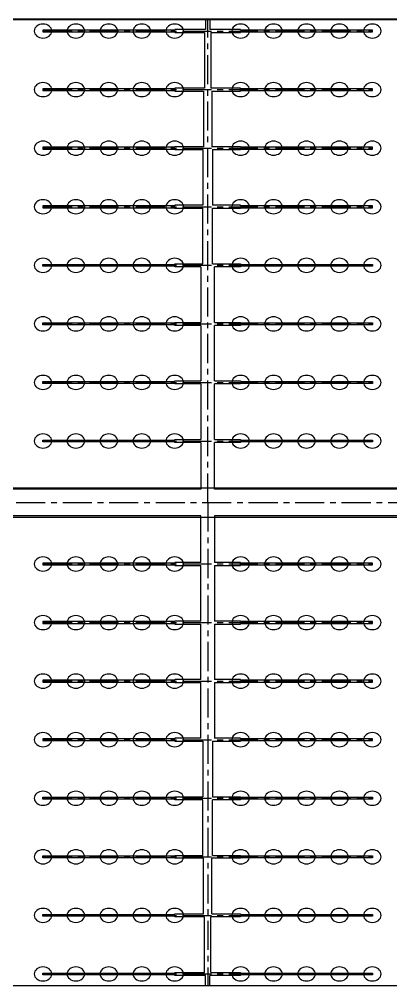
# Model space of a CAD drawing. Header units: millimetres. Extents: x 738100 to 1284508, y 138373 to 260796.
# Drawn here: x 807842 to 811900, y 219875 to 230435 of the extents above; entities that cross this region are included whole.
import ezdxf

# ---------------------------------------------------------------- set-up
doc = ezdxf.new("R2010")
doc.units = ezdxf.units.MM
doc.linetypes.add('CENTER', pattern=[50.8, 31.75, -6.35, 6.35, -6.35])
doc.layers.add('轴线', color=6, linetype='CENTER')

msp = doc.modelspace()

# ---------------------------------------------------------------- linework, layer by layer
at = {"lineweight": -3, "ltscale": 100}
for p, q in [((843900.494, 230435.296), (779900.494, 230435.296)), ((779900.494, 230433.442), (843900.494, 230433.442)), ((777220.494, 225315.296), (843900.494, 225315.296)), ((777220.494, 225315.296), (843900.494, 225315.296)), ((777220.494, 225315.296), (843900.494, 225315.296)), ((779900.494, 224995.296), (843900.494, 224995.296)), ((843900.494, 219875.296), (779900.494, 219875.296))]:
    msp.add_line(p, q, dxfattribs=at)
at = {"ltscale": 10}
for p, q in [((809876.494, 230435.296), (809876.494, 230323.296)), ((809924.494, 230435.296), (809924.494, 230323.296)), ((808100.494, 230317.536), (808100.494, 230297.056)), ((809540.494, 230317.536), (808100.494, 230317.536)), ((809876.494, 230323.296), (809540.494, 230323.296)), ((809540.494, 230323.296), (809540.494, 230317.536)), ((810260.494, 230323.296), (809924.494, 230323.296)), ((810260.494, 230317.536), (810260.494, 230323.296)), ((811700.494, 230317.536), (810260.494, 230317.536)), ((811700.494, 230297.056), (811700.494, 230317.536)), ((808100.494, 230297.056), (809540.494, 230297.056)), ((809540.494, 230297.056), (809540.494, 230291.296)), ((809540.494, 230291.296), (809864.494, 230291.296)), ((809864.494, 230291.296), (809864.494, 229683.296)), ((809936.494, 230291.296), (810260.494, 230291.296)), ((809936.494, 230291.296), (809936.494, 229683.296)), ((810260.494, 230291.296), (810260.494, 230297.056)), ((810260.494, 230297.056), (811700.494, 230297.056)), ((809864.494, 229683.296), (809540.494, 229683.296)), ((809540.494, 229683.296), (809540.494, 229677.536)), ((810260.494, 229683.296), (809936.494, 229683.296)), ((810260.494, 229677.536), (810260.494, 229683.296)), ((808100.494, 229677.536), (808100.494, 229657.056)), ((809540.494, 229677.536), (808100.494, 229677.536)), ((808100.494, 229657.056), (809540.494, 229657.056)), ((809540.494, 229657.056), (809540.494, 229651.296)), ((809540.494, 229651.296), (809856.494, 229651.296)), ((809856.494, 229651.296), (809856.494, 229043.296)), ((809944.494, 229651.296), (810260.494, 229651.296)), ((809944.494, 229651.296), (809944.494, 229043.296)), ((811700.494, 229677.536), (810260.494, 229677.536)), ((810260.494, 229651.296), (810260.494, 229657.056)), ((810260.494, 229657.056), (811700.494, 229657.056)), ((811700.494, 229657.056), (811700.494, 229677.536)), ((808100.494, 229037.536), (808100.494, 229017.056)), ((809540.494, 229037.536), (808100.494, 229037.536)), ((808100.494, 229017.056), (809540.494, 229017.056)), ((809856.494, 229043.296), (809540.494, 229043.296)), ((809540.494, 229043.296), (809540.494, 229037.536)), ((809540.494, 229017.056), (809540.494, 229011.296)), ((809540.494, 229011.296), (809848.494, 229011.296)), ((809848.494, 229011.296), (809848.494, 228403.296)), ((810260.494, 229043.296), (809944.494, 229043.296)), ((809952.494, 229011.296), (810260.494, 229011.296)), ((809952.494, 229011.296), (809952.494, 228403.296)), ((810260.494, 229037.536), (810260.494, 229043.296)), ((811700.494, 229037.536), (810260.494, 229037.536)), ((810260.494, 229011.296), (810260.494, 229017.056)), ((810260.494, 229017.056), (811700.494, 229017.056)), ((811700.494, 229017.056), (811700.494, 229037.536)), ((808100.494, 228397.536), (808100.494, 228377.056)), ((809540.494, 228397.536), (808100.494, 228397.536)), ((808100.494, 228377.056), (809540.494, 228377.056)), ((809848.494, 228403.296), (809540.494, 228403.296)), ((809540.494, 228403.296), (809540.494, 228397.536)), ((809540.494, 228377.056), (809540.494, 228371.296)), ((809540.494, 228371.296), (809848.494, 228371.296)), ((809848.494, 227763.296), (809848.494, 228371.296)), ((810260.494, 228403.296), (809952.494, 228403.296)), ((809952.494, 228371.296), (810260.494, 228371.296)), ((809952.494, 227763.296), (809952.494, 228371.296)), ((810260.494, 228397.536), (810260.494, 228403.296)), ((811700.494, 228397.536), (810260.494, 228397.536)), ((810260.494, 228371.296), (810260.494, 228377.056)), ((810260.494, 228377.056), (811700.494, 228377.056)), ((811700.494, 228377.056), (811700.494, 228397.536)), ((808100.494, 227737.056), (808100.494, 227757.536)), ((808100.494, 227757.536), (809540.494, 227757.536)), ((809540.494, 227737.056), (808100.494, 227737.056)), ((809540.494, 227757.536), (809540.494, 227763.296)), ((809540.494, 227763.296), (809848.494, 227763.296)), ((809540.494, 227731.296), (809540.494, 227737.056)), ((809824.494, 227731.296), (809540.494, 227731.296)), ((809824.494, 227731.296), (809824.494, 227123.296)), ((809952.494, 227763.296), (810260.494, 227763.296)), ((810260.494, 227731.296), (809976.494, 227731.296)), ((809976.494, 227123.296), (809976.494, 227731.296)), ((810260.494, 227763.296), (810260.494, 227757.536)), ((810260.494, 227757.536), (811700.494, 227757.536)), ((811700.494, 227737.056), (810260.494, 227737.056)), ((810260.494, 227737.056), (810260.494, 227731.296)), ((811700.494, 227757.536), (811700.494, 227737.056)), ((808100.494, 227097.056), (808100.494, 227117.536)), ((808100.494, 227117.536), (809540.494, 227117.536)), ((809540.494, 227097.056), (808100.494, 227097.056)), ((809540.494, 227117.536), (809540.494, 227123.296)), ((809540.494, 227123.296), (809824.494, 227123.296)), ((809540.494, 227091.296), (809540.494, 227097.056)), ((809824.494, 227091.296), (809540.494, 227091.296)), ((809824.494, 227091.296), (809824.494, 226483.296)), ((809976.494, 227123.296), (810260.494, 227123.296)), ((810260.494, 227091.296), (809976.494, 227091.296)), ((809976.494, 226483.296), (809976.494, 227091.296)), ((810260.494, 227123.296), (810260.494, 227117.536)), ((810260.494, 227117.536), (811700.494, 227117.536)), ((811700.494, 227097.056), (810260.494, 227097.056)), ((810260.494, 227097.056), (810260.494, 227091.296)), ((811700.494, 227117.536), (811700.494, 227097.056)), ((808100.494, 226457.056), (808100.494, 226477.536)), ((808100.494, 226477.536), (809540.494, 226477.536)), ((809540.494, 226457.056), (808100.494, 226457.056)), ((809540.494, 226477.536), (809540.494, 226483.296)), ((809540.494, 226483.296), (809824.494, 226483.296)), ((809540.494, 226451.296), (809540.494, 226457.056)), ((809824.494, 226451.296), (809540.494, 226451.296)), ((809824.494, 226451.296), (809824.494, 225843.296)), ((809976.494, 226483.296), (810260.494, 226483.296)), ((810260.494, 226451.296), (809976.494, 226451.296)), ((809976.494, 225843.296), (809976.494, 226451.296)), ((810260.494, 226483.296), (810260.494, 226477.536)), ((810260.494, 226477.536), (811700.494, 226477.536)), ((811700.494, 226457.056), (810260.494, 226457.056)), ((810260.494, 226457.056), (810260.494, 226451.296)), ((811700.494, 226477.536), (811700.494, 226457.056)), ((808100.494, 225817.056), (808100.494, 225837.536)), ((808100.494, 225837.536), (809540.494, 225837.536)), ((809540.494, 225817.056), (808100.494, 225817.056)), ((809540.494, 225837.536), (809540.494, 225843.296)), ((809540.494, 225843.296), (809824.494, 225843.296)), ((809540.494, 225811.296), (809540.494, 225817.056)), ((809824.494, 225811.296), (809540.494, 225811.296)), ((809824.494, 225811.296), (809824.494, 225299.296)), ((809976.494, 225843.296), (810260.494, 225843.296)), ((810260.494, 225811.296), (809976.494, 225811.296)), ((809976.494, 225299.296), (809976.494, 225811.296)), ((810260.494, 225843.296), (810260.494, 225837.536)), ((810260.494, 225837.536), (811700.494, 225837.536)), ((811700.494, 225817.056), (810260.494, 225817.056)), ((810260.494, 225817.056), (810260.494, 225811.296)), ((811700.494, 225837.536), (811700.494, 225817.056)), ((809824.494, 225299.296), (805976.494, 225299.296)), ((813824.494, 225299.296), (809976.494, 225299.296)), ((809824.494, 225011.296), (805976.494, 225011.296)), ((809824.494, 224995.296), (809824.494, 225011.296)), ((809824.494, 224499.296), (809824.494, 225011.296)), ((809976.494, 225011.296), (809976.494, 224995.296)), ((813824.494, 225011.296), (809976.494, 225011.296)), ((809976.494, 225011.296), (809976.494, 224499.296)), ((808100.494, 224493.536), (808100.494, 224473.056)), ((809540.494, 224493.536), (808100.494, 224493.536)), ((808100.494, 224473.056), (809540.494, 224473.056)), ((809824.494, 224499.296), (809540.494, 224499.296)), ((809540.494, 224499.296), (809540.494, 224493.536)), ((809540.494, 224473.056), (809540.494, 224467.296)), ((809540.494, 224467.296), (809824.494, 224467.296)), ((809824.494, 223859.296), (809824.494, 224467.296)), ((810260.494, 224499.296), (809976.494, 224499.296)), ((809976.494, 224467.296), (810260.494, 224467.296)), ((809976.494, 224467.296), (809976.494, 223859.296)), ((810260.494, 224493.536), (810260.494, 224499.296)), ((811700.494, 224493.536), (810260.494, 224493.536)), ((810260.494, 224467.296), (810260.494, 224473.056)), ((810260.494, 224473.056), (811700.494, 224473.056)), ((811700.494, 224473.056), (811700.494, 224493.536)), ((808100.494, 223853.536), (808100.494, 223833.056)), ((809540.494, 223853.536), (808100.494, 223853.536)), ((808100.494, 223833.056), (809540.494, 223833.056)), ((809824.494, 223859.296), (809540.494, 223859.296)), ((809540.494, 223859.296), (809540.494, 223853.536)), ((809540.494, 223833.056), (809540.494, 223827.296)), ((809540.494, 223827.296), (809824.494, 223827.296)), ((809824.494, 223219.296), (809824.494, 223827.296)), ((810260.494, 223859.296), (809976.494, 223859.296)), ((809976.494, 223827.296), (810260.494, 223827.296)), ((809976.494, 223827.296), (809976.494, 223219.296)), ((810260.494, 223853.536), (810260.494, 223859.296)), ((811700.494, 223853.536), (810260.494, 223853.536)), ((810260.494, 223827.296), (810260.494, 223833.056)), ((810260.494, 223833.056), (811700.494, 223833.056)), ((811700.494, 223833.056), (811700.494, 223853.536)), ((808100.494, 223213.536), (808100.494, 223193.056)), ((809540.494, 223213.536), (808100.494, 223213.536)), ((808100.494, 223193.056), (809540.494, 223193.056)), ((809824.494, 223219.296), (809540.494, 223219.296)), ((809540.494, 223219.296), (809540.494, 223213.536)), ((809540.494, 223193.056), (809540.494, 223187.296)), ((809540.494, 223187.296), (809824.494, 223187.296)), ((809824.494, 222579.296), (809824.494, 223187.296)), ((810260.494, 223219.296), (809976.494, 223219.296)), ((809976.494, 223187.296), (810260.494, 223187.296)), ((809976.494, 223187.296), (809976.494, 222579.296)), ((810260.494, 223213.536), (810260.494, 223219.296)), ((811700.494, 223213.536), (810260.494, 223213.536)), ((810260.494, 223187.296), (810260.494, 223193.056)), ((810260.494, 223193.056), (811700.494, 223193.056)), ((811700.494, 223193.056), (811700.494, 223213.536)), ((808100.494, 222573.536), (808100.494, 222553.056)), ((809540.494, 222573.536), (808100.494, 222573.536)), ((808100.494, 222553.056), (809540.494, 222553.056)), ((809824.494, 222579.296), (809540.494, 222579.296)), ((809540.494, 222579.296), (809540.494, 222573.536)), ((809540.494, 222553.056), (809540.494, 222547.296)), ((809540.494, 222547.296), (809848.494, 222547.296)), ((809848.494, 222547.296), (809848.494, 221939.296)), ((809952.494, 222547.296), (810260.494, 222547.296)), ((809952.494, 222547.296), (809952.494, 221939.296)), ((810260.494, 222579.296), (809976.494, 222579.296)), ((810260.494, 222573.536), (810260.494, 222579.296)), ((811700.494, 222573.536), (810260.494, 222573.536)), ((810260.494, 222547.296), (810260.494, 222553.056)), ((810260.494, 222553.056), (811700.494, 222553.056)), ((811700.494, 222553.056), (811700.494, 222573.536)), ((808100.494, 221913.056), (808100.494, 221933.536)), ((808100.494, 221933.536), (809540.494, 221933.536)), ((809540.494, 221913.056), (808100.494, 221913.056)), ((809540.494, 221933.536), (809540.494, 221939.296)), ((809540.494, 221939.296), (809848.494, 221939.296)), ((809540.494, 221907.296), (809540.494, 221913.056)), ((809848.494, 221907.296), (809540.494, 221907.296)), ((809848.494, 221299.296), (809848.494, 221907.296)), ((809952.494, 221939.296), (810260.494, 221939.296)), ((810260.494, 221907.296), (809952.494, 221907.296)), ((809952.494, 221299.296), (809952.494, 221907.296)), ((810260.494, 221939.296), (810260.494, 221933.536)), ((810260.494, 221933.536), (811700.494, 221933.536)), ((811700.494, 221913.056), (810260.494, 221913.056)), ((810260.494, 221913.056), (810260.494, 221907.296)), ((811700.494, 221933.536), (811700.494, 221913.056)), ((808100.494, 221273.056), (808100.494, 221293.536)), ((808100.494, 221293.536), (809540.494, 221293.536)), ((809540.494, 221273.056), (808100.494, 221273.056)), ((809540.494, 221293.536), (809540.494, 221299.296)), ((809540.494, 221299.296), (809848.494, 221299.296)), ((809540.494, 221267.296), (809540.494, 221273.056)), ((809856.494, 221267.296), (809540.494, 221267.296)), ((809856.494, 220659.296), (809856.494, 221267.296)), ((810260.494, 221267.296), (809944.494, 221267.296)), ((809944.494, 220659.296), (809944.494, 221267.296)), ((809952.494, 221299.296), (810260.494, 221299.296)), ((810260.494, 221299.296), (810260.494, 221293.536)), ((810260.494, 221293.536), (811700.494, 221293.536)), ((811700.494, 221273.056), (810260.494, 221273.056)), ((810260.494, 221273.056), (810260.494, 221267.296)), ((811700.494, 221293.536), (811700.494, 221273.056)), ((808100.494, 220633.056), (808100.494, 220653.536)), ((808100.494, 220653.536), (809540.494, 220653.536)), ((809540.494, 220633.056), (808100.494, 220633.056)), ((809540.494, 220653.536), (809540.494, 220659.296)), ((809540.494, 220659.296), (809856.494, 220659.296)), ((809540.494, 220627.296), (809540.494, 220633.056)), ((809864.494, 220627.296), (809540.494, 220627.296)), ((809864.494, 220019.296), (809864.494, 220627.296)), ((810260.494, 220627.296), (809936.494, 220627.296)), ((809936.494, 220019.296), (809936.494, 220627.296)), ((809944.494, 220659.296), (810260.494, 220659.296)), ((810260.494, 220659.296), (810260.494, 220653.536)), ((810260.494, 220653.536), (811700.494, 220653.536)), ((811700.494, 220633.056), (810260.494, 220633.056)), ((810260.494, 220633.056), (810260.494, 220627.296)), ((811700.494, 220653.536), (811700.494, 220633.056)), ((808100.494, 219993.056), (808100.494, 220013.536)), ((808100.494, 220013.536), (809540.494, 220013.536)), ((809540.494, 219993.056), (808100.494, 219993.056)), ((809540.494, 220013.536), (809540.494, 220019.296)), ((809540.494, 220019.296), (809864.494, 220019.296)), ((809540.494, 219987.296), (809540.494, 219993.056)), ((809876.494, 219987.296), (809540.494, 219987.296)), ((809876.494, 219875.296), (809876.494, 219987.296)), ((809924.494, 219875.296), (809924.494, 219987.296)), ((810260.494, 219987.296), (809924.494, 219987.296)), ((809936.494, 220019.296), (810260.494, 220019.296)), ((810260.494, 220019.296), (810260.494, 220013.536)), ((810260.494, 220013.536), (811700.494, 220013.536)), ((811700.494, 219993.056), (810260.494, 219993.056)), ((810260.494, 219993.056), (810260.494, 219987.296)), ((811700.494, 220013.536), (811700.494, 219993.056))]:
    msp.add_line(p, q, dxfattribs=at)
at = {"ltscale": 10, "extrusion": (0, 0, -1)}
for centre in [(808100.494, 230307.296), (808460.494, 230307.296), (808820.494, 230307.296), (809180.494, 230307.296), (809540.494, 230307.296), (810260.494, 230307.296), (810620.494, 230307.296), (810980.494, 230307.296), (811340.494, 230307.296), (811700.494, 230307.296), (808100.494, 229667.296), (808460.494, 229667.296), (808820.494, 229667.296), (809180.494, 229667.296), (809540.494, 229667.296), (810260.494, 229667.296), (810620.494, 229667.296), (810980.494, 229667.296), (811340.494, 229667.296), (811700.494, 229667.296), (808100.494, 229027.296), (808460.494, 229027.296), (808820.494, 229027.296), (809180.494, 229027.296), (809540.494, 229027.296), (810260.494, 229027.296), (810620.494, 229027.296), (810980.494, 229027.296), (811340.494, 229027.296), (811700.494, 229027.296), (808100.494, 228387.296), (808460.494, 228387.296), (808820.494, 228387.296), (809180.494, 228387.296), (809540.494, 228387.296), (810260.494, 228387.296), (810620.494, 228387.296), (810980.494, 228387.296), (811340.494, 228387.296), (811700.494, 228387.296), (808100.494, 227747.296), (808460.494, 227747.296), (808820.494, 227747.296), (809180.494, 227747.296), (809540.494, 227747.296), (810260.494, 227747.296), (810620.494, 227747.296), (810980.494, 227747.296), (811340.494, 227747.296), (811700.494, 227747.296), (808100.494, 227107.296), (808460.494, 227107.296), (808820.494, 227107.296), (809180.494, 227107.296), (809540.494, 227107.296), (810260.494, 227107.296), (810620.494, 227107.296), (810980.494, 227107.296), (811340.494, 227107.296), (811700.494, 227107.296), (808100.494, 226467.296), (808460.494, 226467.296), (808820.494, 226467.296), (809180.494, 226467.296), (809540.494, 226467.296), (810260.494, 226467.296), (810620.494, 226467.296), (810980.494, 226467.296), (811340.494, 226467.296), (811700.494, 226467.296), (808100.494, 225827.296), (808460.494, 225827.296), (808820.494, 225827.296), (809180.494, 225827.296), (809540.494, 225827.296), (810260.494, 225827.296), (810620.494, 225827.296), (810980.494, 225827.296), (811340.494, 225827.296), (811700.494, 225827.296)]:
    msp.add_ellipse(centre, major_axis=(-96, 0), ratio=0.8, start_param=3.141592654, end_param=9.424777961, dxfattribs=at)
for centre in [(808100.494, 224483.296), (808460.494, 224483.296), (808820.494, 224483.296), (809180.494, 224483.296), (809540.494, 224483.296), (810260.494, 224483.296), (810620.494, 224483.296), (810980.494, 224483.296), (811340.494, 224483.296), (811700.494, 224483.296), (808100.494, 223843.296), (808460.494, 223843.296), (808820.494, 223843.296), (809180.494, 223843.296), (809540.494, 223843.296), (810260.494, 223843.296), (810620.494, 223843.296), (810980.494, 223843.296), (811340.494, 223843.296), (811700.494, 223843.296), (808100.494, 223203.296), (808460.494, 223203.296), (808820.494, 223203.296), (809180.494, 223203.296), (809540.494, 223203.296), (810260.494, 223203.296), (810620.494, 223203.296), (810980.494, 223203.296), (811340.494, 223203.296), (811700.494, 223203.296), (808100.494, 222563.296), (808460.494, 222563.296), (808820.494, 222563.296), (809180.494, 222563.296), (809540.494, 222563.296), (810260.494, 222563.296), (810620.494, 222563.296), (810980.494, 222563.296), (811340.494, 222563.296), (811700.494, 222563.296), (808100.494, 221923.296), (808460.494, 221923.296), (808820.494, 221923.296), (809180.494, 221923.296), (809540.494, 221923.296), (810260.494, 221923.296), (810620.494, 221923.296), (810980.494, 221923.296), (811340.494, 221923.296), (811700.494, 221923.296), (808100.494, 221283.296), (808460.494, 221283.296), (808820.494, 221283.296), (809180.494, 221283.296), (809540.494, 221283.296), (810260.494, 221283.296), (810620.494, 221283.296), (810980.494, 221283.296), (811340.494, 221283.296), (811700.494, 221283.296), (808100.494, 220643.296), (808460.494, 220643.296), (808820.494, 220643.296), (809180.494, 220643.296), (809540.494, 220643.296), (810260.494, 220643.296), (810620.494, 220643.296), (810980.494, 220643.296), (811340.494, 220643.296), (811700.494, 220643.296), (808100.494, 220003.296), (808460.494, 220003.296), (808820.494, 220003.296), (809180.494, 220003.296), (809540.494, 220003.296), (810260.494, 220003.296), (810620.494, 220003.296), (810980.494, 220003.296), (811340.494, 220003.296), (811700.494, 220003.296)]:
    msp.add_ellipse(centre, major_axis=(96, 0), ratio=0.8, dxfattribs=at)
at = {"layer": '轴线', "ltscale": 10}
for p, q in [((809900.494, 225155.296), (809900.494, 230435.296)), ((808100.494, 230307.296), (811700.494, 230307.296)), ((808100.494, 230307.296), (811700.494, 230307.296)), ((808100.494, 229667.296), (811700.494, 229667.296)), ((808100.494, 229667.296), (811700.494, 229667.296)), ((808100.494, 229027.296), (811700.494, 229027.296)), ((808100.494, 229027.296), (811700.494, 229027.296)), ((808100.494, 228387.296), (811700.494, 228387.296)), ((808100.494, 228387.296), (811700.494, 228387.296)), ((808100.494, 227747.296), (811700.494, 227747.296)), ((808100.494, 227747.296), (811700.494, 227747.296)), ((808100.494, 227107.296), (811700.494, 227107.296)), ((808100.494, 227107.296), (811700.494, 227107.296)), ((808100.494, 226467.296), (811700.494, 226467.296)), ((808100.494, 226467.296), (811700.494, 226467.296)), ((808100.494, 225827.296), (811700.494, 225827.296)), ((781900.494, 225155.296), (841976.494, 225155.296)), ((809900.494, 225155.296), (809900.494, 224995.296)), ((809900.494, 225155.296), (809900.494, 219875.296)), ((808100.494, 224483.296), (811700.494, 224483.296)), ((808100.494, 223843.296), (811700.494, 223843.296)), ((808100.494, 223843.296), (811700.494, 223843.296)), ((808100.494, 223203.296), (811700.494, 223203.296)), ((808100.494, 223203.296), (811700.494, 223203.296)), ((808100.494, 222563.296), (811700.494, 222563.296)), ((808100.494, 222563.296), (811700.494, 222563.296)), ((808100.494, 221923.296), (811700.494, 221923.296)), ((808100.494, 221923.296), (811700.494, 221923.296)), ((808100.494, 221283.296), (811700.494, 221283.296)), ((808100.494, 221283.296), (811700.494, 221283.296)), ((808100.494, 220643.296), (811700.494, 220643.296)), ((808100.494, 220643.296), (811700.494, 220643.296)), ((808100.494, 220003.296), (811700.494, 220003.296)), ((808100.494, 220003.296), (811700.494, 220003.296))]:
    msp.add_line(p, q, dxfattribs=at)

doc.saveas('drawing.dxf')
